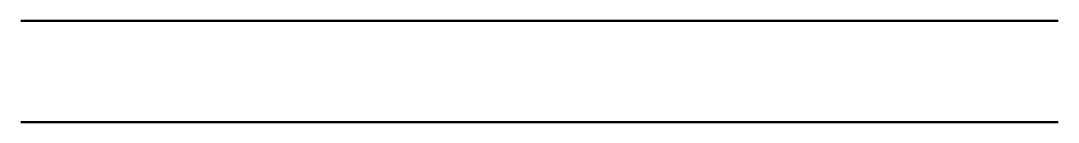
# Model space of a CAD drawing. Header units: inches. Extents: x 99 to 305, y 91 to 111.
import ezdxf

# ---------------------------------------------------------------- set-up
doc = ezdxf.new("R2010")
doc.units = ezdxf.units.IN
doc.header["$MEASUREMENT"] = 0
doc.layers.add('ext wall', color=7, linetype='Continuous', lineweight=50)

msp = doc.modelspace()

# ---------------------------------------------------------------- linework, layer by layer
at = {"layer": 'ext wall'}
for points in [[(98.57, 111.12), (305.1, 111.12)], [(98.57, 90.95), (305.1, 90.95)]]:
    msp.add_lwpolyline(points, dxfattribs=at)

doc.saveas('drawing.dxf')
